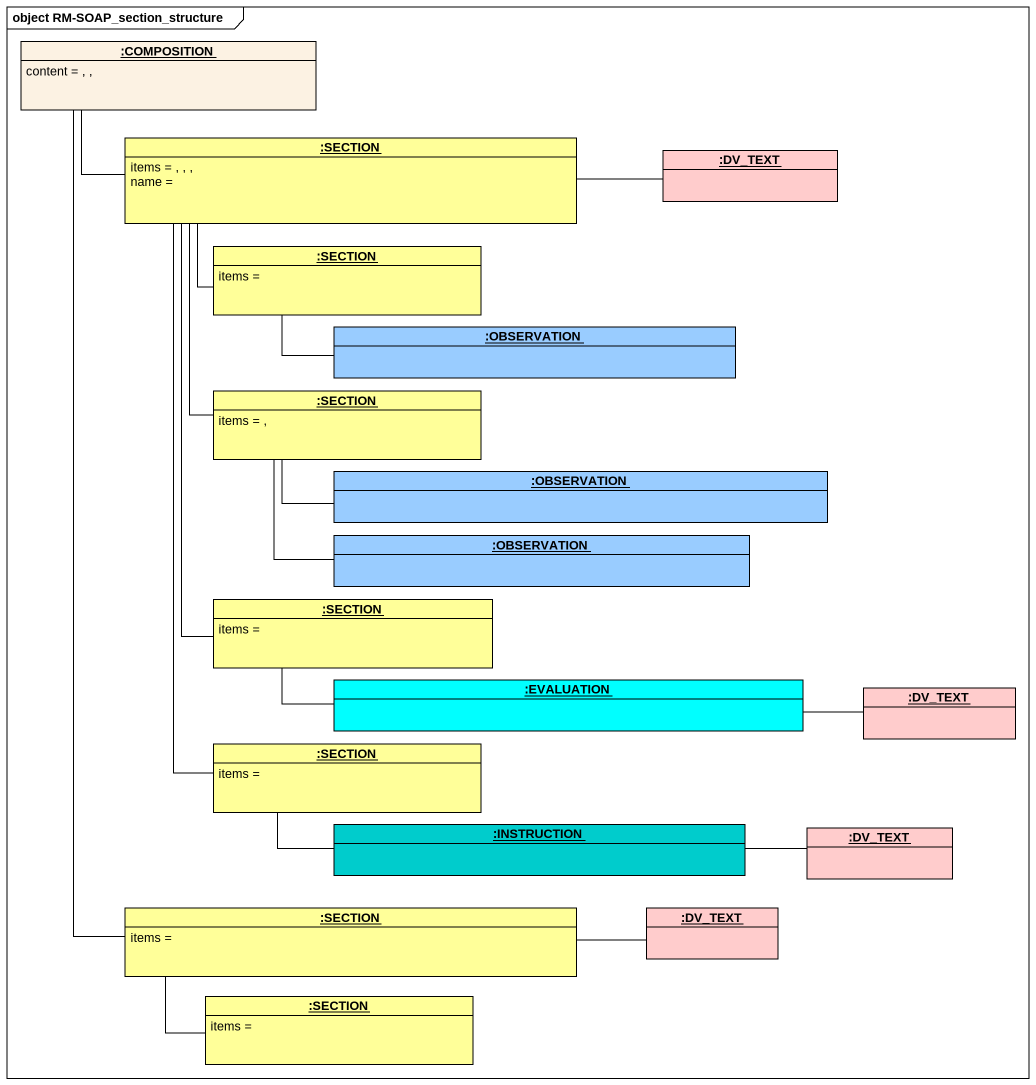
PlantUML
@startuml
mainframe object RM-SOAP_section_structure
hide circle
hide empty members
object ":COMPOSITION" as COMPOSITION {
  content = , ,
}
object ":SECTION" as SECTION #FFFF99 {
  items = , , ,
  name =
}
object ":DV_TEXT" as DV_TEXT #FFCCCC
object ":SECTION" as SECTION_2 #FFFF99 {
  items =
}
object ":OBSERVATION" as OBSERVATION #99CCFF
object ":SECTION" as SECTION_3 #FFFF99 {
  items = ,
}
object ":OBSERVATION" as OBSERVATION_2 #99CCFF
object ":OBSERVATION" as OBSERVATION_3 #99CCFF
object ":SECTION" as SECTION_4 #FFFF99 {
  items =
}
object ":EVALUATION" as EVALUATION #00FFFF
object ":DV_TEXT" as DV_TEXT_2 #FFCCCC
object ":SECTION" as SECTION_5 #FFFF99 {
  items =
}
object ":INSTRUCTION" as INSTRUCTION #00CCCC
object ":DV_TEXT" as DV_TEXT_3 #FFCCCC
object ":SECTION" as SECTION_6 #FFFF99 {
  items =
}
object ":DV_TEXT" as DV_TEXT_4 #FFCCCC
object ":SECTION" as SECTION_7 #FFFF99 {
  items =
}
COMPOSITION -right- SECTION
COMPOSITION -- SECTION_6
SECTION -right- DV_TEXT
SECTION -- SECTION_2
SECTION -- SECTION_3
SECTION -- SECTION_4
SECTION -- SECTION_5
SECTION_2 -right- OBSERVATION
SECTION_3 -right- OBSERVATION_2
SECTION_3 -- OBSERVATION_3
SECTION_4 -right- EVALUATION
EVALUATION -right- DV_TEXT_2
SECTION_5 -right- INSTRUCTION
INSTRUCTION -right- DV_TEXT_3
SECTION_6 -right- DV_TEXT_4
SECTION_6 -- SECTION_7
@enduml
